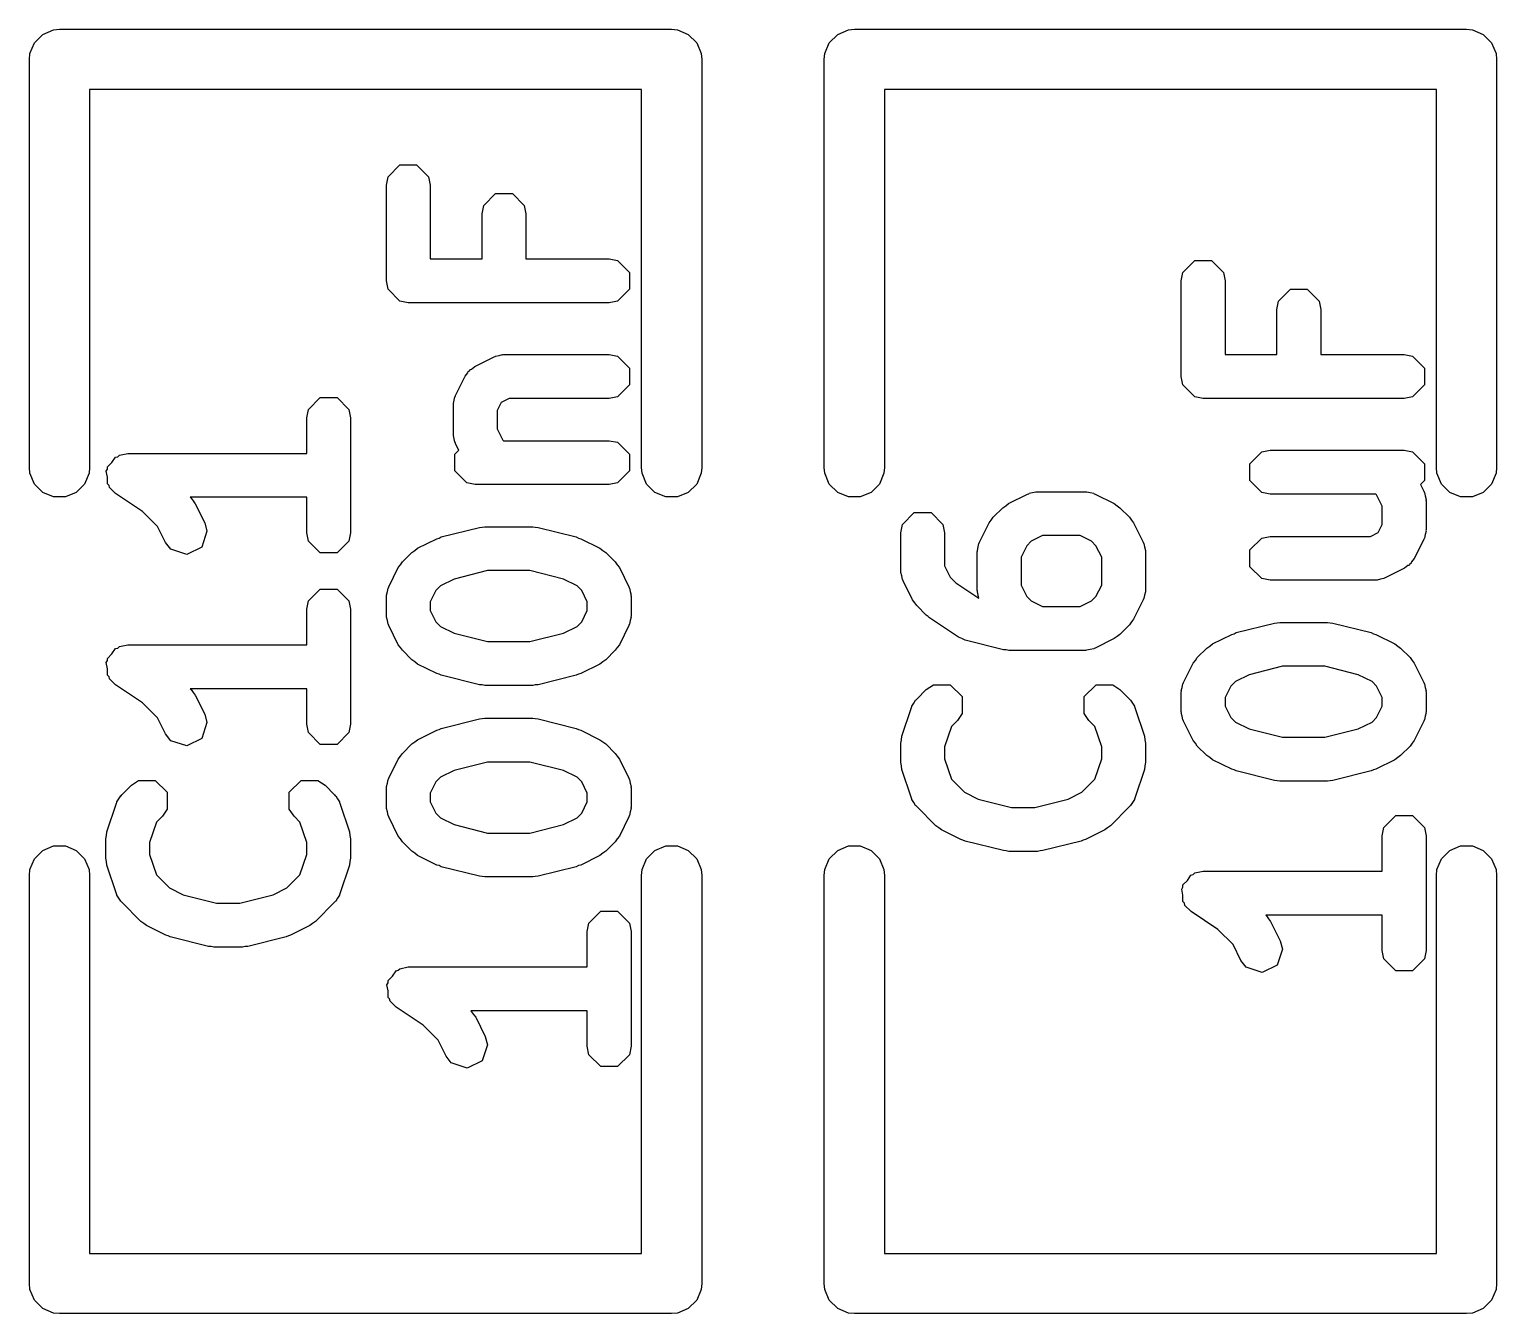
# Model space of a CAD drawing. Extents: x 3.77 to 7.16, y -4.93 to -3.32.
# Drawn here: x 4.492 to 4.6359, y -4.0954 to -3.9695 of the extents above; entities that cross this region are included whole.
import ezdxf

# ---------------------------------------------------------------- set-up
doc = ezdxf.new("R2010")
doc.units = 0
doc.header["$MEASUREMENT"] = 0
doc.layers.add('BLACK', color=7, linetype='CONTINUOUS')

msp = doc.modelspace()

# ---------------------------------------------------------------- linework, layer by layer
at = {"layer": 'BLACK', "linetype": 'CONTINUOUS'}
for p, q in [((4.49441, -3.96955), (4.49498, -3.96949)), ((4.49498, -3.96949), (4.55498, -3.96949)), ((4.55498, -3.96949), (4.55556, -3.96955)), ((4.57232, -3.96955), (4.5729, -3.96949)), ((4.5729, -3.96949), (4.6329, -3.96949)), ((4.6329, -3.96949), (4.63347, -3.96955)), ((4.49209, -3.97187), (4.49253, -3.97081)), ((4.49253, -3.97081), (4.49334, -3.96999)), ((4.49334, -3.96999), (4.49441, -3.96955)), ((4.55556, -3.96955), (4.55662, -3.96999)), ((4.55662, -3.96999), (4.55744, -3.97081)), ((4.55744, -3.97081), (4.55788, -3.97187)), ((4.57, -3.97187), (4.57044, -3.97081)), ((4.57044, -3.97081), (4.57126, -3.96999)), ((4.57126, -3.96999), (4.57232, -3.96955)), ((4.63347, -3.96955), (4.63454, -3.96999)), ((4.63454, -3.96999), (4.63535, -3.97081)), ((4.63535, -3.97081), (4.63579, -3.97187)), ((4.49203, -3.97245), (4.49209, -3.97187)), ((4.55788, -3.97187), (4.55793, -3.97245)), ((4.56995, -3.97245), (4.57, -3.97187)), ((4.63579, -3.97187), (4.63585, -3.97245)), ((4.49203, -4.01245), (4.49203, -3.97245)), ((4.55793, -3.97245), (4.55793, -4.01245)), ((4.56995, -4.01245), (4.56995, -3.97245)), ((4.63585, -3.97245), (4.63585, -4.01245)), ((4.55203, -3.9754), (4.49793, -3.9754)), ((4.49793, -3.9754), (4.49793, -4.01245)), ((4.55203, -4.01245), (4.55203, -3.9754)), ((4.62995, -3.9754), (4.57585, -3.9754)), ((4.57585, -3.9754), (4.57585, -4.01245)), ((4.62995, -4.01245), (4.62995, -3.9754)), ((4.52719, -3.98394), (4.52835, -3.98278)), ((4.52835, -3.98278), (4.52999, -3.98278)), ((4.52999, -3.98278), (4.53116, -3.98394)), ((4.52702, -3.98476), (4.52719, -3.98394)), ((4.52702, -3.99414), (4.52702, -3.98476)), ((4.53116, -3.98394), (4.53132, -3.98476)), ((4.53132, -3.98476), (4.53132, -3.99199)), ((4.5364, -3.98758), (4.53657, -3.98676)), ((4.53657, -3.98676), (4.53773, -3.98559)), ((4.53773, -3.98559), (4.53938, -3.98559)), ((4.53938, -3.98559), (4.54054, -3.98676)), ((4.54054, -3.98676), (4.5407, -3.98758)), ((4.5364, -3.99199), (4.5364, -3.98758)), ((4.5407, -3.98758), (4.5407, -3.99199)), ((4.53132, -3.99199), (4.5364, -3.99199)), ((4.5407, -3.99199), (4.54887, -3.99199)), ((4.54887, -3.99199), (4.54969, -3.99216)), ((4.54969, -3.99216), (4.55086, -3.99332)), ((4.6051, -3.99332), (4.60627, -3.99216)), ((4.60627, -3.99216), (4.60791, -3.99216)), ((4.60791, -3.99216), (4.60907, -3.99332)), ((4.55086, -3.99332), (4.55086, -3.99497)), ((4.60494, -3.99414), (4.6051, -3.99332)), ((4.60907, -3.99332), (4.60924, -3.99414)), ((4.52719, -3.99497), (4.52702, -3.99414)), ((4.52835, -3.99613), (4.52719, -3.99497)), ((4.55086, -3.99497), (4.54969, -3.99613)), ((4.60494, -4.00353), (4.60494, -3.99414)), ((4.60924, -3.99414), (4.60924, -4.00138)), ((4.61448, -3.99614), (4.61565, -3.99497)), ((4.61565, -3.99497), (4.61729, -3.99497)), ((4.61729, -3.99497), (4.61846, -3.99614)), ((4.52917, -3.99629), (4.52835, -3.99613)), ((4.54887, -3.99629), (4.52917, -3.99629)), ((4.54969, -3.99613), (4.54887, -3.99629)), ((4.61432, -3.99696), (4.61448, -3.99614)), ((4.61846, -3.99614), (4.61862, -3.99696)), ((4.61432, -4.00138), (4.61432, -3.99696)), ((4.61862, -3.99696), (4.61862, -4.00138)), ((4.53538, -4.0028), (4.53571, -4.00254)), ((4.53571, -4.00254), (4.53759, -4.0016)), ((4.53759, -4.0016), (4.53769, -4.00157)), ((4.53769, -4.00157), (4.53773, -4.00154)), ((4.53773, -4.00154), (4.53807, -4.00147)), ((4.53807, -4.00147), (4.5384, -4.00138)), ((4.5384, -4.00138), (4.53845, -4.0014)), ((4.53845, -4.0014), (4.53855, -4.00138)), ((4.53855, -4.00138), (4.54887, -4.00138)), ((4.54887, -4.00138), (4.54969, -4.00154)), ((4.54969, -4.00154), (4.55086, -4.0027)), ((4.60924, -4.00138), (4.61432, -4.00138)), ((4.61862, -4.00138), (4.62679, -4.00138)), ((4.62679, -4.00138), (4.62761, -4.00154)), ((4.62761, -4.00154), (4.62878, -4.0027)), ((4.53381, -4.00538), (4.53475, -4.0035)), ((4.53475, -4.0035), (4.53502, -4.00316)), ((4.53502, -4.00316), (4.53505, -4.00305)), ((4.53505, -4.00305), (4.53517, -4.00296)), ((4.53517, -4.00296), (4.53527, -4.00284)), ((4.53527, -4.00284), (4.53538, -4.0028)), ((4.55086, -4.0027), (4.55086, -4.00435)), ((4.6051, -4.00435), (4.60494, -4.00353)), ((4.62878, -4.0027), (4.62878, -4.00435)), ((4.53379, -4.00548), (4.53381, -4.00538)), ((4.55086, -4.00435), (4.54969, -4.00551)), ((4.60627, -4.00551), (4.6051, -4.00435)), ((4.62878, -4.00435), (4.62761, -4.00551)), ((4.51922, -4.00759), (4.51938, -4.00676)), ((4.51938, -4.00676), (4.52055, -4.0056)), ((4.52055, -4.0056), (4.52219, -4.0056)), ((4.52219, -4.0056), (4.52336, -4.00676)), ((4.52336, -4.00676), (4.52352, -4.00759)), ((4.53359, -4.00619), (4.53368, -4.00586)), ((4.53361, -4.00623), (4.53359, -4.00619)), ((4.53359, -4.00634), (4.53361, -4.00623)), ((4.53359, -4.00915), (4.53359, -4.00634)), ((4.53368, -4.00586), (4.53375, -4.00552)), ((4.53375, -4.00552), (4.53379, -4.00548)), ((4.53828, -4.00607), (4.53789, -4.00685)), ((4.53789, -4.00685), (4.53789, -4.00865)), ((4.53906, -4.00568), (4.53828, -4.00607)), ((4.54887, -4.00568), (4.53906, -4.00568)), ((4.54969, -4.00551), (4.54887, -4.00568)), ((4.60709, -4.00568), (4.60627, -4.00551)), ((4.62679, -4.00568), (4.60709, -4.00568)), ((4.62761, -4.00551), (4.62679, -4.00568)), ((4.51922, -4.01107), (4.51922, -4.00759)), ((4.52352, -4.00759), (4.52352, -4.01884)), ((4.53361, -4.00926), (4.53359, -4.00915)), ((4.53359, -4.00931), (4.53361, -4.00926)), ((4.53368, -4.00964), (4.53359, -4.00931)), ((4.53375, -4.00998), (4.53368, -4.00964)), ((4.53789, -4.00865), (4.53844, -4.00976)), ((4.53844, -4.00976), (4.5385, -4.00982)), ((4.50085, -4.01123), (4.50167, -4.01107)), ((4.50167, -4.01107), (4.51922, -4.01107)), ((4.53379, -4.01001), (4.53375, -4.00998)), ((4.53375, -4.01115), (4.53414, -4.01076)), ((4.53375, -4.01279), (4.53375, -4.01115)), ((4.53381, -4.01012), (4.53379, -4.01001)), ((4.53414, -4.01076), (4.53381, -4.01012)), ((4.5385, -4.00982), (4.54887, -4.00982)), ((4.54887, -4.00982), (4.54969, -4.00998)), ((4.54969, -4.00998), (4.55086, -4.01115)), ((4.55086, -4.01115), (4.55086, -4.01279)), ((4.61167, -4.01208), (4.61283, -4.01092)), ((4.61283, -4.01092), (4.61366, -4.01076)), ((4.61366, -4.01076), (4.62679, -4.01076)), ((4.62679, -4.01076), (4.62761, -4.01092)), ((4.62761, -4.01092), (4.62878, -4.01208)), ((4.49209, -4.01302), (4.49203, -4.01245)), ((4.49793, -4.01245), (4.49788, -4.01302)), ((4.49956, -4.0128), (4.49968, -4.01261)), ((4.49968, -4.01239), (4.50013, -4.01195)), ((4.49968, -4.01261), (4.49968, -4.01239)), ((4.50013, -4.01195), (4.50047, -4.01143)), ((4.50047, -4.01143), (4.50069, -4.01139)), ((4.50069, -4.01139), (4.50085, -4.01123)), ((4.55209, -4.01302), (4.55203, -4.01245)), ((4.55793, -4.01245), (4.55788, -4.01302)), ((4.57, -4.01302), (4.56995, -4.01245)), ((4.57585, -4.01245), (4.57579, -4.01302)), ((4.61167, -4.01373), (4.61167, -4.01208)), ((4.62878, -4.01208), (4.62878, -4.01373)), ((4.63, -4.01302), (4.62995, -4.01245)), ((4.63585, -4.01245), (4.63579, -4.01302)), ((4.49253, -4.01409), (4.49209, -4.01302)), ((4.49334, -4.0149), (4.49253, -4.01409)), ((4.49744, -4.01409), (4.49662, -4.0149)), ((4.49788, -4.01302), (4.49744, -4.01409)), ((4.49968, -4.01341), (4.49956, -4.0128)), ((4.49968, -4.01404), (4.49968, -4.01341)), ((4.49984, -4.0142), (4.49968, -4.01404)), ((4.53492, -4.01395), (4.53375, -4.01279)), ((4.53574, -4.01412), (4.53492, -4.01395)), ((4.54969, -4.01395), (4.54887, -4.01412)), ((4.55086, -4.01279), (4.54969, -4.01395)), ((4.55253, -4.01409), (4.55209, -4.01302)), ((4.55334, -4.0149), (4.55253, -4.01409)), ((4.55744, -4.01409), (4.55662, -4.0149)), ((4.55788, -4.01302), (4.55744, -4.01409)), ((4.57044, -4.01409), (4.57, -4.01302)), ((4.57126, -4.0149), (4.57044, -4.01409)), ((4.57535, -4.01409), (4.57454, -4.0149)), ((4.57579, -4.01302), (4.57535, -4.01409)), ((4.61283, -4.01489), (4.61167, -4.01373)), ((4.62878, -4.01373), (4.62839, -4.01411)), ((4.63044, -4.01409), (4.63, -4.01302)), ((4.63126, -4.0149), (4.63044, -4.01409)), ((4.63535, -4.01409), (4.63454, -4.0149)), ((4.63579, -4.01302), (4.63535, -4.01409)), ((4.49441, -4.01534), (4.49334, -4.0149)), ((4.49556, -4.01534), (4.49441, -4.01534)), ((4.49662, -4.0149), (4.49556, -4.01534)), ((4.49988, -4.01441), (4.49984, -4.0142)), ((4.50048, -4.015), (4.49988, -4.01441)), ((4.50312, -4.01676), (4.50048, -4.015)), ((4.51922, -4.01537), (4.5078, -4.01537)), ((4.5078, -4.01537), (4.50788, -4.01545)), ((4.50788, -4.01545), (4.50807, -4.01573)), ((4.51922, -4.01884), (4.51922, -4.01537)), ((4.54887, -4.01412), (4.53574, -4.01412)), ((4.55441, -4.01534), (4.55334, -4.0149)), ((4.55556, -4.01534), (4.55441, -4.01534)), ((4.55662, -4.0149), (4.55556, -4.01534)), ((4.57232, -4.01534), (4.57126, -4.0149)), ((4.57347, -4.01534), (4.57232, -4.01534)), ((4.57454, -4.0149), (4.57347, -4.01534)), ((4.58801, -4.01598), (4.58988, -4.01505)), ((4.58988, -4.01505), (4.58999, -4.01502)), ((4.58999, -4.01502), (4.59002, -4.01498)), ((4.59002, -4.01498), (4.59036, -4.01491)), ((4.59036, -4.01491), (4.59069, -4.01482)), ((4.59069, -4.01482), (4.59074, -4.01484)), ((4.59074, -4.01484), (4.59085, -4.01482)), ((4.59085, -4.01482), (4.59554, -4.01482)), ((4.59554, -4.01482), (4.59564, -4.01484)), ((4.59564, -4.01484), (4.59569, -4.01482)), ((4.59569, -4.01482), (4.59602, -4.01491)), ((4.59602, -4.01491), (4.59636, -4.01498)), ((4.59636, -4.01498), (4.59639, -4.01502)), ((4.59639, -4.01502), (4.5965, -4.01505)), ((4.5965, -4.01505), (4.59837, -4.01598)), ((4.61366, -4.01506), (4.61283, -4.01489)), ((4.62402, -4.01506), (4.61366, -4.01506)), ((4.62408, -4.01512), (4.62402, -4.01506)), ((4.62464, -4.01623), (4.62408, -4.01512)), ((4.62839, -4.01411), (4.62871, -4.01476)), ((4.62871, -4.01476), (4.62874, -4.01486)), ((4.62874, -4.01486), (4.62878, -4.0149)), ((4.62878, -4.0149), (4.62884, -4.01524)), ((4.62884, -4.01524), (4.62893, -4.01557)), ((4.63232, -4.01534), (4.63126, -4.0149)), ((4.63347, -4.01534), (4.63232, -4.01534)), ((4.63454, -4.0149), (4.63347, -4.01534)), ((4.50459, -4.01824), (4.50312, -4.01676)), ((4.50807, -4.01573), (4.50828, -4.01601)), ((4.50828, -4.01601), (4.50922, -4.01788)), ((4.5776, -4.01802), (4.57877, -4.01686)), ((4.57877, -4.01686), (4.58041, -4.01686)), ((4.58041, -4.01686), (4.58157, -4.01802)), ((4.58651, -4.01732), (4.58745, -4.01639)), ((4.58745, -4.01639), (4.58774, -4.01619)), ((4.58774, -4.01619), (4.58801, -4.01598)), ((4.59837, -4.01598), (4.59865, -4.01619)), ((4.59865, -4.01619), (4.59893, -4.01639)), ((4.59893, -4.01639), (4.59987, -4.01732)), ((4.62464, -4.01803), (4.62464, -4.01623)), ((4.62893, -4.01557), (4.62892, -4.01562)), ((4.62892, -4.01562), (4.62894, -4.01572)), ((4.62894, -4.01572), (4.62894, -4.01854)), ((4.50538, -4.01981), (4.50459, -4.01824)), ((4.50922, -4.01788), (4.50944, -4.01869)), ((4.5324, -4.01926), (4.53615, -4.01833)), ((4.53615, -4.01833), (4.53642, -4.01831)), ((4.53642, -4.01831), (4.53668, -4.01826)), ((4.53668, -4.01826), (4.54137, -4.01826)), ((4.54137, -4.01826), (4.54162, -4.01831)), ((4.54162, -4.01831), (4.54189, -4.01833)), ((4.54189, -4.01833), (4.54564, -4.01926)), ((4.57744, -4.01884), (4.5776, -4.01802)), ((4.58157, -4.01802), (4.58174, -4.01884)), ((4.58517, -4.01976), (4.58611, -4.01788)), ((4.58611, -4.01788), (4.58632, -4.01761)), ((4.58632, -4.01761), (4.58651, -4.01732)), ((4.59987, -4.01732), (4.60006, -4.01761)), ((4.60006, -4.01761), (4.60027, -4.01788)), ((4.60027, -4.01788), (4.60121, -4.01976)), ((4.62425, -4.01881), (4.62464, -4.01803)), ((4.50589, -4.02047), (4.50538, -4.01981)), ((4.50944, -4.01869), (4.50892, -4.02025)), ((4.51938, -4.01967), (4.51922, -4.01884)), ((4.52055, -4.02083), (4.51938, -4.01967)), ((4.52336, -4.01967), (4.52219, -4.02083)), ((4.52352, -4.01884), (4.52336, -4.01967)), ((4.53009, -4.02036), (4.53196, -4.01943)), ((4.53196, -4.01943), (4.53219, -4.01936)), ((4.53219, -4.01936), (4.5324, -4.01926)), ((4.54564, -4.01926), (4.54585, -4.01936)), ((4.54585, -4.01936), (4.54608, -4.01943)), ((4.54608, -4.01943), (4.54796, -4.02036)), ((4.57744, -4.0226), (4.57744, -4.01884)), ((4.58174, -4.01884), (4.58174, -4.02209)), ((4.58514, -4.01986), (4.58517, -4.01976)), ((4.59024, -4.01967), (4.5898, -4.02012)), ((4.59135, -4.01912), (4.59024, -4.01967)), ((4.59503, -4.01912), (4.59135, -4.01912)), ((4.59614, -4.01967), (4.59503, -4.01912)), ((4.59658, -4.02012), (4.59614, -4.01967)), ((4.60121, -4.01976), (4.60124, -4.01986)), ((4.61167, -4.02053), (4.61283, -4.01936)), ((4.61283, -4.01936), (4.61366, -4.0192)), ((4.61366, -4.0192), (4.62347, -4.0192)), ((4.62347, -4.0192), (4.62425, -4.01881)), ((4.62871, -4.0195), (4.62777, -4.02137)), ((4.62874, -4.01939), (4.62871, -4.0195)), ((4.62878, -4.01936), (4.62874, -4.01939)), ((4.62884, -4.01902), (4.62878, -4.01936)), ((4.62893, -4.01869), (4.62884, -4.01902)), ((4.62894, -4.01854), (4.62892, -4.01864)), ((4.62892, -4.01864), (4.62893, -4.01869)), ((4.50745, -4.02099), (4.50589, -4.02047)), ((4.50892, -4.02025), (4.50745, -4.02099)), ((4.52219, -4.02083), (4.52055, -4.02083)), ((4.52859, -4.02171), (4.52953, -4.02077)), ((4.52953, -4.02077), (4.52981, -4.02058)), ((4.52981, -4.02058), (4.53009, -4.02036)), ((4.54796, -4.02036), (4.54823, -4.02058)), ((4.54823, -4.02058), (4.54852, -4.02077)), ((4.54852, -4.02077), (4.54945, -4.02171)), ((4.58494, -4.02072), (4.58496, -4.02062)), ((4.58494, -4.02447), (4.58494, -4.02072)), ((4.58495, -4.02057), (4.58504, -4.02024)), ((4.58496, -4.02062), (4.58495, -4.02057)), ((4.58504, -4.02024), (4.58511, -4.0199)), ((4.58511, -4.0199), (4.58514, -4.01986)), ((4.5898, -4.02012), (4.58924, -4.02123)), ((4.58924, -4.02123), (4.58924, -4.02397)), ((4.59714, -4.02123), (4.59658, -4.02012)), ((4.59714, -4.02397), (4.59714, -4.02123)), ((4.60124, -4.01986), (4.60128, -4.0199)), ((4.60128, -4.0199), (4.60134, -4.02024)), ((4.60134, -4.02024), (4.60143, -4.02057)), ((4.60143, -4.02057), (4.60142, -4.02062)), ((4.60142, -4.02062), (4.60144, -4.02072)), ((4.60144, -4.02072), (4.60144, -4.02447)), ((4.61167, -4.02217), (4.61167, -4.02053)), ((4.52725, -4.02414), (4.52819, -4.02226)), ((4.52819, -4.02226), (4.5284, -4.02199)), ((4.5284, -4.02199), (4.52859, -4.02171)), ((4.53694, -4.02256), (4.53367, -4.02338)), ((4.5411, -4.02256), (4.53694, -4.02256)), ((4.54437, -4.02338), (4.5411, -4.02256)), ((4.54945, -4.02171), (4.54964, -4.02199)), ((4.54964, -4.02199), (4.54986, -4.02226)), ((4.54986, -4.02226), (4.55079, -4.02414)), ((4.57746, -4.0227), (4.57744, -4.0226)), ((4.57744, -4.02275), (4.57746, -4.0227)), ((4.58174, -4.02209), (4.58229, -4.0232)), ((4.61283, -4.02334), (4.61167, -4.02217)), ((4.62681, -4.02233), (4.62494, -4.02327)), ((4.62715, -4.02207), (4.62681, -4.02233)), ((4.62726, -4.02204), (4.62715, -4.02207)), ((4.62735, -4.02191), (4.62726, -4.02204)), ((4.62747, -4.02182), (4.62735, -4.02191)), ((4.62751, -4.02171), (4.62747, -4.02182)), ((4.62777, -4.02137), (4.62751, -4.02171)), ((4.52722, -4.02424), (4.52725, -4.02414)), ((4.53232, -4.02405), (4.53188, -4.0245)), ((4.53367, -4.02338), (4.53232, -4.02405)), ((4.54572, -4.02405), (4.54437, -4.02338)), ((4.54617, -4.0245), (4.54572, -4.02405)), ((4.55079, -4.02414), (4.55082, -4.02424)), ((4.57754, -4.02308), (4.57744, -4.02275)), ((4.5776, -4.02342), (4.57754, -4.02308)), ((4.57764, -4.02345), (4.5776, -4.02342)), ((4.57767, -4.02356), (4.57764, -4.02345)), ((4.5786, -4.02543), (4.57767, -4.02356)), ((4.58229, -4.0232), (4.58283, -4.02374)), ((4.58283, -4.02374), (4.5851, -4.02525)), ((4.58924, -4.02397), (4.5898, -4.02508)), ((4.59658, -4.02508), (4.59714, -4.02397)), ((4.61366, -4.0235), (4.61283, -4.02334)), ((4.62397, -4.0235), (4.61366, -4.0235)), ((4.62408, -4.02348), (4.62397, -4.0235)), ((4.62413, -4.02349), (4.62408, -4.02348)), ((4.62446, -4.0234), (4.62413, -4.02349)), ((4.6248, -4.02334), (4.62446, -4.0234)), ((4.62483, -4.0233), (4.6248, -4.02334)), ((4.62494, -4.02327), (4.62483, -4.0233)), ((4.51922, -4.02635), (4.51938, -4.02553)), ((4.51938, -4.02553), (4.52055, -4.02436)), ((4.52055, -4.02436), (4.52219, -4.02436)), ((4.52219, -4.02436), (4.52336, -4.02553)), ((4.52336, -4.02553), (4.52352, -4.02635)), ((4.52702, -4.0251), (4.52704, -4.025)), ((4.52702, -4.02698), (4.52702, -4.0251)), ((4.52703, -4.02495), (4.52712, -4.02462)), ((4.52704, -4.025), (4.52703, -4.02495)), ((4.52712, -4.02462), (4.52719, -4.02428)), ((4.52719, -4.02428), (4.52722, -4.02424)), ((4.53188, -4.0245), (4.53132, -4.02561)), ((4.54672, -4.02561), (4.54617, -4.0245)), ((4.55082, -4.02424), (4.55086, -4.02428)), ((4.55086, -4.02428), (4.55092, -4.02462)), ((4.55092, -4.02462), (4.55102, -4.02495)), ((4.55102, -4.02495), (4.551, -4.025)), ((4.551, -4.025), (4.55102, -4.0251)), ((4.55102, -4.0251), (4.55102, -4.02698)), ((4.57882, -4.02571), (4.5786, -4.02543)), ((4.58496, -4.02458), (4.58494, -4.02447)), ((4.58495, -4.02463), (4.58496, -4.02458)), ((4.58504, -4.02496), (4.58495, -4.02463)), ((4.5851, -4.02525), (4.58504, -4.02496)), ((4.5898, -4.02508), (4.59024, -4.02552)), ((4.59024, -4.02552), (4.59135, -4.02608)), ((4.59503, -4.02608), (4.59614, -4.02552)), ((4.59614, -4.02552), (4.59658, -4.02508)), ((4.60121, -4.02543), (4.60027, -4.02731)), ((4.60124, -4.02533), (4.60121, -4.02543)), ((4.60128, -4.0253), (4.60124, -4.02533)), ((4.60134, -4.02496), (4.60128, -4.0253)), ((4.60143, -4.02463), (4.60134, -4.02496)), ((4.60144, -4.02447), (4.60142, -4.02458)), ((4.60142, -4.02458), (4.60143, -4.02463)), ((4.51922, -4.02983), (4.51922, -4.02635)), ((4.52352, -4.02635), (4.52352, -4.03761)), ((4.52704, -4.02708), (4.52702, -4.02698)), ((4.53132, -4.02561), (4.53132, -4.02647)), ((4.53132, -4.02647), (4.53188, -4.02758)), ((4.54617, -4.02758), (4.54672, -4.02647)), ((4.54672, -4.02647), (4.54672, -4.02561)), ((4.55102, -4.02698), (4.551, -4.02708)), ((4.57901, -4.02599), (4.57882, -4.02571)), ((4.57994, -4.02693), (4.57901, -4.02599)), ((4.58012, -4.02705), (4.57994, -4.02693)), ((4.59135, -4.02608), (4.59503, -4.02608)), ((4.52703, -4.02713), (4.52704, -4.02708)), ((4.52712, -4.02746), (4.52703, -4.02713)), ((4.52719, -4.0278), (4.52712, -4.02746)), ((4.52722, -4.02784), (4.52719, -4.0278)), ((4.52725, -4.02794), (4.52722, -4.02784)), ((4.52819, -4.02982), (4.52725, -4.02794)), ((4.53188, -4.02758), (4.53232, -4.02803)), ((4.53232, -4.02803), (4.53367, -4.0287)), ((4.54437, -4.0287), (4.54572, -4.02803)), ((4.54572, -4.02803), (4.54617, -4.02758)), ((4.55079, -4.02794), (4.54986, -4.02982)), ((4.55082, -4.02784), (4.55079, -4.02794)), ((4.55086, -4.0278), (4.55082, -4.02784)), ((4.55092, -4.02746), (4.55086, -4.0278)), ((4.55102, -4.02713), (4.55092, -4.02746)), ((4.551, -4.02708), (4.55102, -4.02713)), ((4.58027, -4.0272), (4.58012, -4.02705)), ((4.58309, -4.02908), (4.58027, -4.0272)), ((4.59987, -4.02787), (4.59893, -4.02881)), ((4.60006, -4.02758), (4.59987, -4.02787)), ((4.60027, -4.02731), (4.60006, -4.02758)), ((4.61032, -4.02864), (4.61407, -4.02771)), ((4.61407, -4.02771), (4.61434, -4.02769)), ((4.61434, -4.02769), (4.61459, -4.02764)), ((4.61459, -4.02764), (4.61928, -4.02764)), ((4.61928, -4.02764), (4.61954, -4.02769)), ((4.61954, -4.02769), (4.61981, -4.02771)), ((4.61981, -4.02771), (4.62356, -4.02864)), ((4.50085, -4.02999), (4.50167, -4.02983)), ((4.50167, -4.02983), (4.51922, -4.02983)), ((4.5284, -4.03009), (4.52819, -4.02982)), ((4.53367, -4.0287), (4.53694, -4.02952)), ((4.53694, -4.02952), (4.5411, -4.02952)), ((4.5411, -4.02952), (4.54437, -4.0287)), ((4.54986, -4.02982), (4.54964, -4.03009)), ((4.58343, -4.02922), (4.58309, -4.02908)), ((4.58376, -4.02937), (4.58343, -4.02922)), ((4.58751, -4.03031), (4.58376, -4.02937)), ((4.59837, -4.02921), (4.5965, -4.03015)), ((4.59865, -4.029), (4.59837, -4.02921)), ((4.59893, -4.02881), (4.59865, -4.029)), ((4.60773, -4.02996), (4.608, -4.02975)), ((4.608, -4.02975), (4.60988, -4.02881)), ((4.60988, -4.02881), (4.61011, -4.02875)), ((4.61011, -4.02875), (4.61032, -4.02864)), ((4.62356, -4.02864), (4.62377, -4.02875)), ((4.62377, -4.02875), (4.624, -4.02881)), ((4.624, -4.02881), (4.62587, -4.02975)), ((4.62587, -4.02975), (4.62615, -4.02996)), ((4.49968, -4.03116), (4.50013, -4.03071)), ((4.49968, -4.03138), (4.49968, -4.03116)), ((4.50013, -4.03071), (4.50047, -4.03019)), ((4.50047, -4.03019), (4.50069, -4.03015)), ((4.50069, -4.03015), (4.50085, -4.02999)), ((4.52859, -4.03037), (4.5284, -4.03009)), ((4.52953, -4.03131), (4.52859, -4.03037)), ((4.52981, -4.0315), (4.52953, -4.03131)), ((4.54852, -4.03131), (4.54823, -4.0315)), ((4.54945, -4.03037), (4.54852, -4.03131)), ((4.54964, -4.03009), (4.54945, -4.03037)), ((4.58777, -4.03032), (4.58751, -4.03031)), ((4.58803, -4.03038), (4.58777, -4.03032)), ((4.59554, -4.03038), (4.58803, -4.03038)), ((4.59564, -4.03035), (4.59554, -4.03038)), ((4.59569, -4.03037), (4.59564, -4.03035)), ((4.59602, -4.03028), (4.59569, -4.03037)), ((4.59636, -4.03021), (4.59602, -4.03028)), ((4.59639, -4.03018), (4.59636, -4.03021)), ((4.5965, -4.03015), (4.59639, -4.03018)), ((4.60632, -4.03137), (4.60651, -4.03109)), ((4.60651, -4.03109), (4.60744, -4.03015)), ((4.60744, -4.03015), (4.60773, -4.02996)), ((4.62615, -4.02996), (4.62643, -4.03015)), ((4.62643, -4.03015), (4.62737, -4.03109)), ((4.62737, -4.03109), (4.62756, -4.03137)), ((4.49956, -4.03156), (4.49968, -4.03138)), ((4.49968, -4.03217), (4.49956, -4.03156)), ((4.49968, -4.0328), (4.49968, -4.03217)), ((4.53009, -4.03172), (4.52981, -4.0315)), ((4.53196, -4.03265), (4.53009, -4.03172)), ((4.53219, -4.03272), (4.53196, -4.03265)), ((4.5324, -4.03282), (4.53219, -4.03272)), ((4.54585, -4.03272), (4.54564, -4.03282)), ((4.54608, -4.03265), (4.54585, -4.03272)), ((4.54796, -4.03172), (4.54608, -4.03265)), ((4.54823, -4.0315), (4.54796, -4.03172)), ((4.60517, -4.03352), (4.6061, -4.03164)), ((4.6061, -4.03164), (4.60632, -4.03137)), ((4.61159, -4.03276), (4.61024, -4.03344)), ((4.61486, -4.03194), (4.61159, -4.03276)), ((4.61902, -4.03194), (4.61486, -4.03194)), ((4.62229, -4.03276), (4.61902, -4.03194)), ((4.62364, -4.03344), (4.62229, -4.03276)), ((4.62756, -4.03137), (4.62777, -4.03164)), ((4.62777, -4.03164), (4.62871, -4.03352)), ((4.49984, -4.03296), (4.49968, -4.0328)), ((4.49988, -4.03317), (4.49984, -4.03296)), ((4.50048, -4.03377), (4.49988, -4.03317)), ((4.50312, -4.03552), (4.50048, -4.03377)), ((4.51922, -4.03413), (4.5078, -4.03413)), ((4.5078, -4.03413), (4.50788, -4.03421)), ((4.50788, -4.03421), (4.50807, -4.0345)), ((4.51922, -4.03761), (4.51922, -4.03413)), ((4.53615, -4.03375), (4.5324, -4.03282)), ((4.53642, -4.03377), (4.53615, -4.03375)), ((4.53668, -4.03382), (4.53642, -4.03377)), ((4.54137, -4.03382), (4.53668, -4.03382)), ((4.54162, -4.03377), (4.54137, -4.03382)), ((4.54189, -4.03375), (4.54162, -4.03377)), ((4.54564, -4.03282), (4.54189, -4.03375)), ((4.57901, -4.03515), (4.57994, -4.03421)), ((4.57994, -4.03421), (4.58064, -4.03374)), ((4.58064, -4.03374), (4.58229, -4.03374)), ((4.58229, -4.03374), (4.58345, -4.03491)), ((4.59543, -4.03491), (4.59659, -4.03374)), ((4.59659, -4.03374), (4.59824, -4.03374)), ((4.59824, -4.03374), (4.59893, -4.03421)), ((4.59893, -4.03421), (4.59987, -4.03515)), ((4.60494, -4.03433), (4.60504, -4.034)), ((4.60504, -4.034), (4.6051, -4.03366)), ((4.6051, -4.03366), (4.60514, -4.03363)), ((4.60514, -4.03363), (4.60517, -4.03352)), ((4.60979, -4.03388), (4.60924, -4.03499)), ((4.61024, -4.03344), (4.60979, -4.03388)), ((4.62408, -4.03388), (4.62364, -4.03344)), ((4.62464, -4.03499), (4.62408, -4.03388)), ((4.62871, -4.03352), (4.62874, -4.03363)), ((4.62874, -4.03363), (4.62878, -4.03366)), ((4.62878, -4.03366), (4.62884, -4.034)), ((4.62884, -4.034), (4.62893, -4.03433)), ((4.50459, -4.037), (4.50312, -4.03552)), ((4.50807, -4.0345), (4.50828, -4.03477)), ((4.50828, -4.03477), (4.50922, -4.03664)), ((4.57854, -4.03585), (4.57873, -4.03556)), ((4.57873, -4.03556), (4.5789, -4.03526)), ((4.5789, -4.03526), (4.57895, -4.03524)), ((4.57895, -4.03524), (4.57901, -4.03515)), ((4.58345, -4.03491), (4.58345, -4.03655)), ((4.59543, -4.03655), (4.59543, -4.03491)), ((4.59987, -4.03515), (4.59993, -4.03524)), ((4.59993, -4.03524), (4.59997, -4.03526)), ((4.59997, -4.03526), (4.60015, -4.03556)), ((4.60015, -4.03556), (4.60034, -4.03585)), ((4.60496, -4.03438), (4.60494, -4.03433)), ((4.60494, -4.03448), (4.60496, -4.03438)), ((4.60494, -4.03636), (4.60494, -4.03448)), ((4.60924, -4.03499), (4.60924, -4.03585)), ((4.62464, -4.03585), (4.62464, -4.03499)), ((4.62893, -4.03433), (4.62892, -4.03438)), ((4.62892, -4.03438), (4.62894, -4.03448)), ((4.62894, -4.03448), (4.62894, -4.03636)), ((4.50538, -4.03857), (4.50459, -4.037)), ((4.50922, -4.03664), (4.50944, -4.03745)), ((4.5324, -4.03803), (4.53615, -4.03709)), ((4.53615, -4.03709), (4.53642, -4.03707)), ((4.53642, -4.03707), (4.53668, -4.03702)), ((4.53668, -4.03702), (4.54137, -4.03702)), ((4.54137, -4.03702), (4.54162, -4.03707)), ((4.54162, -4.03707), (4.54189, -4.03709)), ((4.54189, -4.03709), (4.54564, -4.03803)), ((4.57755, -4.0388), (4.57849, -4.03599)), ((4.57849, -4.03599), (4.57854, -4.03589)), ((4.57854, -4.03589), (4.57854, -4.03585)), ((4.58345, -4.03655), (4.58299, -4.03725)), ((4.59589, -4.03725), (4.59543, -4.03655)), ((4.60034, -4.03585), (4.60034, -4.03589)), ((4.60034, -4.03589), (4.60039, -4.03599)), ((4.60039, -4.03599), (4.60133, -4.0388)), ((4.60496, -4.03646), (4.60494, -4.03636)), ((4.60494, -4.03651), (4.60496, -4.03646)), ((4.60504, -4.03684), (4.60494, -4.03651)), ((4.6051, -4.03718), (4.60504, -4.03684)), ((4.60924, -4.03585), (4.60979, -4.03696)), ((4.60979, -4.03696), (4.61024, -4.03741)), ((4.62364, -4.03741), (4.62408, -4.03696)), ((4.62408, -4.03696), (4.62464, -4.03585)), ((4.62884, -4.03684), (4.62878, -4.03718)), ((4.62893, -4.03651), (4.62884, -4.03684)), ((4.62894, -4.03636), (4.62892, -4.03646)), ((4.62892, -4.03646), (4.62893, -4.03651)), ((4.50944, -4.03745), (4.50892, -4.03902)), ((4.51938, -4.03843), (4.51922, -4.03761)), ((4.52055, -4.03959), (4.51938, -4.03843)), ((4.52336, -4.03843), (4.52219, -4.03959)), ((4.52352, -4.03761), (4.52336, -4.03843)), ((4.53009, -4.03913), (4.53196, -4.03819)), ((4.53196, -4.03819), (4.53219, -4.03813)), ((4.53219, -4.03813), (4.5324, -4.03803)), ((4.54564, -4.03803), (4.54585, -4.03813)), ((4.54585, -4.03813), (4.54608, -4.03819)), ((4.54608, -4.03819), (4.54796, -4.03913)), ((4.58241, -4.03783), (4.58174, -4.03983)), ((4.58299, -4.03725), (4.58241, -4.03783)), ((4.59647, -4.03783), (4.59589, -4.03725)), ((4.59714, -4.03983), (4.59647, -4.03783)), ((4.60514, -4.03722), (4.6051, -4.03718)), ((4.60517, -4.03732), (4.60514, -4.03722)), ((4.6061, -4.0392), (4.60517, -4.03732)), ((4.61024, -4.03741), (4.61159, -4.03808)), ((4.61159, -4.03808), (4.61486, -4.0389)), ((4.61902, -4.0389), (4.62229, -4.03808)), ((4.62229, -4.03808), (4.62364, -4.03741)), ((4.62871, -4.03732), (4.62777, -4.0392)), ((4.62874, -4.03722), (4.62871, -4.03732)), ((4.62878, -4.03718), (4.62874, -4.03722)), ((4.50589, -4.03923), (4.50538, -4.03857)), ((4.50745, -4.03975), (4.50589, -4.03923)), ((4.50892, -4.03902), (4.50745, -4.03975)), ((4.52219, -4.03959), (4.52055, -4.03959)), ((4.52859, -4.04047), (4.52953, -4.03953)), ((4.52953, -4.03953), (4.52981, -4.03934)), ((4.52981, -4.03934), (4.53009, -4.03913)), ((4.54796, -4.03913), (4.54823, -4.03934)), ((4.54823, -4.03934), (4.54852, -4.03953)), ((4.54852, -4.03953), (4.54945, -4.04047)), ((4.57744, -4.03948), (4.57751, -4.03914)), ((4.57744, -4.04136), (4.57744, -4.03948)), ((4.57751, -4.03914), (4.57755, -4.0388)), ((4.58174, -4.03983), (4.58174, -4.04101)), ((4.59714, -4.04101), (4.59714, -4.03983)), ((4.60133, -4.0388), (4.60137, -4.03914)), ((4.60137, -4.03914), (4.60144, -4.03948)), ((4.60144, -4.03948), (4.60144, -4.04136)), ((4.60632, -4.03947), (4.6061, -4.0392)), ((4.60651, -4.03976), (4.60632, -4.03947)), ((4.60744, -4.04069), (4.60651, -4.03976)), ((4.61486, -4.0389), (4.61902, -4.0389)), ((4.62737, -4.03976), (4.62643, -4.04069)), ((4.62756, -4.03947), (4.62737, -4.03976)), ((4.62777, -4.0392), (4.62756, -4.03947)), ((4.52725, -4.0429), (4.52819, -4.04103)), ((4.52819, -4.04103), (4.5284, -4.04075)), ((4.5284, -4.04075), (4.52859, -4.04047)), ((4.53694, -4.04132), (4.53367, -4.04214)), ((4.5411, -4.04132), (4.53694, -4.04132)), ((4.54437, -4.04214), (4.5411, -4.04132)), ((4.54945, -4.04047), (4.54964, -4.04075)), ((4.54964, -4.04075), (4.54986, -4.04103)), ((4.54986, -4.04103), (4.55079, -4.0429)), ((4.57751, -4.0417), (4.57744, -4.04136)), ((4.58174, -4.04101), (4.58241, -4.04301)), ((4.59647, -4.04301), (4.59714, -4.04101)), ((4.60144, -4.04136), (4.60137, -4.0417)), ((4.60773, -4.04088), (4.60744, -4.04069)), ((4.608, -4.0411), (4.60773, -4.04088)), ((4.60988, -4.04203), (4.608, -4.0411)), ((4.62587, -4.0411), (4.624, -4.04203)), ((4.62615, -4.04088), (4.62587, -4.0411)), ((4.62643, -4.04069), (4.62615, -4.04088)), ((4.53232, -4.04282), (4.53188, -4.04326)), ((4.53367, -4.04214), (4.53232, -4.04282)), ((4.54572, -4.04282), (4.54437, -4.04214)), ((4.54617, -4.04326), (4.54572, -4.04282)), ((4.57755, -4.04204), (4.57751, -4.0417)), ((4.57849, -4.04485), (4.57755, -4.04204)), ((4.60133, -4.04204), (4.60039, -4.04485)), ((4.60137, -4.0417), (4.60133, -4.04204)), ((4.61011, -4.0421), (4.60988, -4.04203)), ((4.61032, -4.0422), (4.61011, -4.0421)), ((4.61407, -4.04314), (4.61032, -4.0422)), ((4.62356, -4.0422), (4.61981, -4.04314)), ((4.62377, -4.0421), (4.62356, -4.0422)), ((4.624, -4.04203), (4.62377, -4.0421)), ((4.50109, -4.04453), (4.50203, -4.04359)), ((4.50203, -4.04359), (4.50272, -4.04312)), ((4.50272, -4.04312), (4.50437, -4.04312)), ((4.50437, -4.04312), (4.50553, -4.04429)), ((4.50553, -4.04429), (4.50553, -4.04593)), ((4.51751, -4.04429), (4.51867, -4.04312)), ((4.51751, -4.04593), (4.51751, -4.04429)), ((4.51867, -4.04312), (4.52032, -4.04312)), ((4.52032, -4.04312), (4.52102, -4.04359)), ((4.52102, -4.04359), (4.52195, -4.04453)), ((4.52702, -4.04386), (4.52704, -4.04376)), ((4.52702, -4.04574), (4.52702, -4.04386)), ((4.52703, -4.04371), (4.52712, -4.04338)), ((4.52704, -4.04376), (4.52703, -4.04371)), ((4.52712, -4.04338), (4.52719, -4.04304)), ((4.52719, -4.04304), (4.52722, -4.04301)), ((4.52722, -4.04301), (4.52725, -4.0429)), ((4.53188, -4.04326), (4.53132, -4.04437)), ((4.54672, -4.04437), (4.54617, -4.04326)), ((4.55079, -4.0429), (4.55082, -4.04301)), ((4.55082, -4.04301), (4.55086, -4.04304)), ((4.55086, -4.04304), (4.55092, -4.04338)), ((4.55092, -4.04338), (4.55102, -4.04371)), ((4.55102, -4.04371), (4.551, -4.04376)), ((4.551, -4.04376), (4.55102, -4.04386)), ((4.55102, -4.04386), (4.55102, -4.04574)), ((4.58241, -4.04301), (4.58368, -4.04428)), ((4.58368, -4.04428), (4.58503, -4.04496)), ((4.59385, -4.04496), (4.5952, -4.04428)), ((4.5952, -4.04428), (4.59647, -4.04301)), ((4.61433, -4.04315), (4.61407, -4.04314)), ((4.61459, -4.0432), (4.61433, -4.04315)), ((4.61928, -4.0432), (4.61459, -4.0432)), ((4.61954, -4.04315), (4.61928, -4.0432)), ((4.61981, -4.04314), (4.61954, -4.04315)), ((4.49963, -4.04818), (4.50057, -4.04537)), ((4.50057, -4.04537), (4.50062, -4.04528)), ((4.50062, -4.04523), (4.50081, -4.04494)), ((4.50062, -4.04528), (4.50062, -4.04523)), ((4.50081, -4.04494), (4.50099, -4.04464)), ((4.50099, -4.04464), (4.50103, -4.04462)), ((4.50103, -4.04462), (4.50109, -4.04453)), ((4.52195, -4.04453), (4.52201, -4.04462)), ((4.52201, -4.04462), (4.52206, -4.04464)), ((4.52206, -4.04464), (4.52223, -4.04494)), ((4.52223, -4.04494), (4.52242, -4.04523)), ((4.52242, -4.04523), (4.52242, -4.04528)), ((4.52242, -4.04528), (4.52247, -4.04537)), ((4.52247, -4.04537), (4.52341, -4.04818)), ((4.53132, -4.04437), (4.53132, -4.04523)), ((4.53132, -4.04523), (4.53188, -4.04634)), ((4.54617, -4.04634), (4.54672, -4.04523)), ((4.54672, -4.04523), (4.54672, -4.04437)), ((4.57854, -4.04495), (4.57849, -4.04485)), ((4.57854, -4.045), (4.57854, -4.04495)), ((4.57873, -4.04528), (4.57854, -4.045)), ((4.5789, -4.04558), (4.57873, -4.04528)), ((4.57895, -4.0456), (4.5789, -4.04558)), ((4.57901, -4.04569), (4.57895, -4.0456)), ((4.58088, -4.04757), (4.57901, -4.04569)), ((4.58503, -4.04496), (4.5883, -4.04578)), ((4.59058, -4.04578), (4.59385, -4.04496)), ((4.59987, -4.04569), (4.59799, -4.04757)), ((4.59993, -4.0456), (4.59987, -4.04569)), ((4.59997, -4.04558), (4.59993, -4.0456)), ((4.60015, -4.04528), (4.59997, -4.04558)), ((4.60034, -4.045), (4.60015, -4.04528)), ((4.60039, -4.04485), (4.60034, -4.04495)), ((4.60034, -4.04495), (4.60034, -4.045)), ((4.50507, -4.04663), (4.50449, -4.04721)), ((4.50553, -4.04593), (4.50507, -4.04663)), ((4.51797, -4.04663), (4.51751, -4.04593)), ((4.51855, -4.04721), (4.51797, -4.04663)), ((4.52704, -4.04585), (4.52702, -4.04574)), ((4.52703, -4.04589), (4.52704, -4.04585)), ((4.52712, -4.04622), (4.52703, -4.04589)), ((4.52719, -4.04656), (4.52712, -4.04622)), ((4.52722, -4.0466), (4.52719, -4.04656)), ((4.52725, -4.0467), (4.52722, -4.0466)), ((4.52819, -4.04858), (4.52725, -4.0467)), ((4.53188, -4.04634), (4.53232, -4.04679)), ((4.53232, -4.04679), (4.53367, -4.04746)), ((4.54437, -4.04746), (4.54572, -4.04679)), ((4.54572, -4.04679), (4.54617, -4.04634)), ((4.55079, -4.0467), (4.54986, -4.04858)), ((4.55082, -4.0466), (4.55079, -4.0467)), ((4.55086, -4.04656), (4.55082, -4.0466)), ((4.55092, -4.04622), (4.55086, -4.04656)), ((4.55102, -4.04589), (4.55092, -4.04622)), ((4.55102, -4.04574), (4.551, -4.04585)), ((4.551, -4.04585), (4.55102, -4.04589)), ((4.5883, -4.04578), (4.59058, -4.04578)), ((4.6248, -4.04773), (4.62597, -4.04657)), ((4.62597, -4.04657), (4.62761, -4.04657)), ((4.62761, -4.04657), (4.62878, -4.04773)), ((4.49952, -4.04886), (4.49959, -4.04853)), ((4.49959, -4.04853), (4.49963, -4.04818)), ((4.50449, -4.04721), (4.50382, -4.04921)), ((4.51922, -4.04921), (4.51855, -4.04721)), ((4.52341, -4.04818), (4.52345, -4.04853)), ((4.52345, -4.04853), (4.52352, -4.04886)), ((4.5284, -4.04885), (4.52819, -4.04858)), ((4.53367, -4.04746), (4.53694, -4.04828)), ((4.53694, -4.04828), (4.5411, -4.04828)), ((4.5411, -4.04828), (4.54437, -4.04746)), ((4.54986, -4.04858), (4.54964, -4.04885)), ((4.58117, -4.04776), (4.58088, -4.04757)), ((4.58144, -4.04797), (4.58117, -4.04776)), ((4.58332, -4.04891), (4.58144, -4.04797)), ((4.59744, -4.04797), (4.59556, -4.04891)), ((4.59771, -4.04776), (4.59744, -4.04797)), ((4.59799, -4.04757), (4.59771, -4.04776)), ((4.62464, -4.04855), (4.6248, -4.04773)), ((4.62464, -4.05203), (4.62464, -4.04855)), ((4.62878, -4.04773), (4.62894, -4.04855)), ((4.62894, -4.04855), (4.62894, -4.05981)), ((4.49253, -4.05081), (4.49334, -4.04999)), ((4.49334, -4.04999), (4.49441, -4.04955)), ((4.49441, -4.04955), (4.49556, -4.04955)), ((4.49556, -4.04955), (4.49662, -4.04999)), ((4.49662, -4.04999), (4.49744, -4.05081)), ((4.49952, -4.05074), (4.49952, -4.04886)), ((4.50382, -4.04921), (4.50382, -4.05039)), ((4.51922, -4.05039), (4.51922, -4.04921)), ((4.52352, -4.04886), (4.52352, -4.05074)), ((4.52859, -4.04914), (4.5284, -4.04885)), ((4.52953, -4.05007), (4.52859, -4.04914)), ((4.54945, -4.04914), (4.54852, -4.05007)), ((4.54964, -4.04885), (4.54945, -4.04914)), ((4.55253, -4.05081), (4.55334, -4.04999)), ((4.55334, -4.04999), (4.55441, -4.04955)), ((4.55441, -4.04955), (4.55556, -4.04955)), ((4.55556, -4.04955), (4.55662, -4.04999)), ((4.55662, -4.04999), (4.55744, -4.05081)), ((4.57044, -4.05081), (4.57126, -4.04999)), ((4.57126, -4.04999), (4.57232, -4.04955)), ((4.57232, -4.04955), (4.57347, -4.04955)), ((4.57347, -4.04955), (4.57454, -4.04999)), ((4.57454, -4.04999), (4.57535, -4.05081)), ((4.58354, -4.04897), (4.58332, -4.04891)), ((4.58376, -4.04907), (4.58354, -4.04897)), ((4.58751, -4.05001), (4.58376, -4.04907)), ((4.58777, -4.05002), (4.58751, -4.05001)), ((4.58803, -4.05008), (4.58777, -4.05002)), ((4.5911, -4.05002), (4.59085, -4.05008)), ((4.59137, -4.05001), (4.5911, -4.05002)), ((4.59512, -4.04907), (4.59137, -4.05001)), ((4.59533, -4.04897), (4.59512, -4.04907)), ((4.59556, -4.04891), (4.59533, -4.04897)), ((4.63044, -4.05081), (4.63126, -4.04999)), ((4.63126, -4.04999), (4.63232, -4.04955)), ((4.63232, -4.04955), (4.63347, -4.04955)), ((4.63347, -4.04955), (4.63454, -4.04999)), ((4.63454, -4.04999), (4.63535, -4.05081)), ((4.49209, -4.05187), (4.49253, -4.05081)), ((4.49744, -4.05081), (4.49788, -4.05187)), ((4.49959, -4.05108), (4.49952, -4.05074)), ((4.49963, -4.05142), (4.49959, -4.05108)), ((4.50057, -4.05423), (4.49963, -4.05142)), ((4.50382, -4.05039), (4.50449, -4.05239)), ((4.51855, -4.05239), (4.51922, -4.05039)), ((4.52341, -4.05142), (4.52247, -4.05423)), ((4.52345, -4.05108), (4.52341, -4.05142)), ((4.52352, -4.05074), (4.52345, -4.05108)), ((4.52981, -4.05027), (4.52953, -4.05007)), ((4.53009, -4.05048), (4.52981, -4.05027)), ((4.53196, -4.05142), (4.53009, -4.05048)), ((4.53219, -4.05148), (4.53196, -4.05142)), ((4.5324, -4.05158), (4.53219, -4.05148)), ((4.54585, -4.05148), (4.54564, -4.05158)), ((4.54608, -4.05142), (4.54585, -4.05148)), ((4.54796, -4.05048), (4.54608, -4.05142)), ((4.54823, -4.05027), (4.54796, -4.05048)), ((4.54852, -4.05007), (4.54823, -4.05027)), ((4.55209, -4.05187), (4.55253, -4.05081)), ((4.55744, -4.05081), (4.55788, -4.05187)), ((4.57, -4.05187), (4.57044, -4.05081)), ((4.57535, -4.05081), (4.57579, -4.05187)), ((4.59085, -4.05008), (4.58803, -4.05008)), ((4.63, -4.05187), (4.63044, -4.05081)), ((4.63535, -4.05081), (4.63579, -4.05187)), ((4.49203, -4.05245), (4.49209, -4.05187)), ((4.49203, -4.09245), (4.49203, -4.05245)), ((4.49788, -4.05187), (4.49793, -4.05245)), ((4.49793, -4.05245), (4.49793, -4.08949)), ((4.50449, -4.05239), (4.50576, -4.05366)), ((4.51728, -4.05366), (4.51855, -4.05239)), ((4.53615, -4.05252), (4.5324, -4.05158)), ((4.53642, -4.05253), (4.53615, -4.05252)), ((4.53668, -4.05258), (4.53642, -4.05253)), ((4.54137, -4.05258), (4.53668, -4.05258)), ((4.54162, -4.05253), (4.54137, -4.05258)), ((4.54189, -4.05252), (4.54162, -4.05253)), ((4.54564, -4.05158), (4.54189, -4.05252)), ((4.55203, -4.05245), (4.55209, -4.05187)), ((4.55203, -4.08949), (4.55203, -4.05245)), ((4.55788, -4.05187), (4.55793, -4.05245)), ((4.55793, -4.05245), (4.55793, -4.09245)), ((4.56995, -4.05245), (4.57, -4.05187)), ((4.56995, -4.09245), (4.56995, -4.05245)), ((4.57579, -4.05187), (4.57585, -4.05245)), ((4.57585, -4.05245), (4.57585, -4.08949)), ((4.6051, -4.05336), (4.60555, -4.05292)), ((4.60555, -4.05292), (4.60589, -4.0524)), ((4.60589, -4.0524), (4.60611, -4.05235)), ((4.60611, -4.05235), (4.60627, -4.0522)), ((4.60627, -4.0522), (4.60709, -4.05203)), ((4.60709, -4.05203), (4.62464, -4.05203)), ((4.62995, -4.05245), (4.63, -4.05187)), ((4.62995, -4.08949), (4.62995, -4.05245)), ((4.63579, -4.05187), (4.63585, -4.05245)), ((4.63585, -4.05245), (4.63585, -4.09245)), ((4.50062, -4.05433), (4.50057, -4.05423)), ((4.50062, -4.05438), (4.50062, -4.05433)), ((4.50576, -4.05366), (4.50711, -4.05434)), ((4.50711, -4.05434), (4.51038, -4.05516)), ((4.51266, -4.05516), (4.51593, -4.05434)), ((4.51593, -4.05434), (4.51728, -4.05366)), ((4.52247, -4.05423), (4.52242, -4.05433)), ((4.52242, -4.05433), (4.52242, -4.05438)), ((4.60498, -4.05377), (4.6051, -4.05358)), ((4.6051, -4.05438), (4.60498, -4.05377)), ((4.6051, -4.05358), (4.6051, -4.05336)), ((4.50081, -4.05466), (4.50062, -4.05438)), ((4.50099, -4.05496), (4.50081, -4.05466)), ((4.50103, -4.05498), (4.50099, -4.05496)), ((4.50109, -4.05507), (4.50103, -4.05498)), ((4.50297, -4.05695), (4.50109, -4.05507)), ((4.51038, -4.05516), (4.51266, -4.05516)), ((4.52195, -4.05507), (4.52008, -4.05695)), ((4.52201, -4.05498), (4.52195, -4.05507)), ((4.52206, -4.05496), (4.52201, -4.05498)), ((4.52223, -4.05466), (4.52206, -4.05496)), ((4.52242, -4.05438), (4.52223, -4.05466)), ((4.6051, -4.05501), (4.6051, -4.05438)), ((4.60526, -4.05516), (4.6051, -4.05501)), ((4.6053, -4.05538), (4.60526, -4.05516)), ((4.6059, -4.05597), (4.6053, -4.05538)), ((4.50325, -4.05714), (4.50297, -4.05695)), ((4.50352, -4.05735), (4.50325, -4.05714)), ((4.51979, -4.05714), (4.51952, -4.05735)), ((4.52008, -4.05695), (4.51979, -4.05714)), ((4.54672, -4.05794), (4.54688, -4.05711)), ((4.54688, -4.05711), (4.54805, -4.05595)), ((4.54805, -4.05595), (4.54969, -4.05595)), ((4.54969, -4.05595), (4.55086, -4.05711)), ((4.55086, -4.05711), (4.55102, -4.05794)), ((4.60853, -4.05773), (4.6059, -4.05597)), ((4.62464, -4.05633), (4.61322, -4.05633)), ((4.61322, -4.05633), (4.6133, -4.05641)), ((4.6133, -4.05641), (4.61349, -4.0567)), ((4.61349, -4.0567), (4.6137, -4.05697)), ((4.6137, -4.05697), (4.61464, -4.05885)), ((4.62464, -4.05981), (4.62464, -4.05633)), ((4.5054, -4.05829), (4.50352, -4.05735)), ((4.50563, -4.05835), (4.5054, -4.05829)), ((4.50584, -4.05845), (4.50563, -4.05835)), ((4.50959, -4.05939), (4.50584, -4.05845)), ((4.5172, -4.05845), (4.51345, -4.05939)), ((4.51742, -4.05835), (4.5172, -4.05845)), ((4.51764, -4.05829), (4.51742, -4.05835)), ((4.51952, -4.05735), (4.51764, -4.05829)), ((4.54672, -4.06141), (4.54672, -4.05794)), ((4.55102, -4.05794), (4.55102, -4.06919)), ((4.61001, -4.05921), (4.60853, -4.05773)), ((4.50986, -4.05941), (4.50959, -4.05939)), ((4.51011, -4.05946), (4.50986, -4.05941)), ((4.51293, -4.05946), (4.51011, -4.05946)), ((4.51319, -4.05941), (4.51293, -4.05946)), ((4.51345, -4.05939), (4.51319, -4.05941)), ((4.61079, -4.06077), (4.61001, -4.05921)), ((4.61486, -4.05966), (4.61434, -4.06122)), ((4.61464, -4.05885), (4.61486, -4.05966)), ((4.6248, -4.06063), (4.62464, -4.05981)), ((4.62894, -4.05981), (4.62878, -4.06063)), ((4.52835, -4.06158), (4.52917, -4.06141)), ((4.52917, -4.06141), (4.54672, -4.06141)), ((4.61131, -4.06144), (4.61079, -4.06077)), ((4.61287, -4.06196), (4.61131, -4.06144)), ((4.61434, -4.06122), (4.61287, -4.06196)), ((4.62597, -4.0618), (4.6248, -4.06063)), ((4.62878, -4.06063), (4.62761, -4.0618)), ((4.52706, -4.06315), (4.52719, -4.06296)), ((4.52719, -4.06274), (4.52763, -4.0623)), ((4.52719, -4.06296), (4.52719, -4.06274)), ((4.52763, -4.0623), (4.52797, -4.06178)), ((4.52797, -4.06178), (4.52819, -4.06173)), ((4.52819, -4.06173), (4.52835, -4.06158)), ((4.62761, -4.0618), (4.62597, -4.0618)), ((4.52719, -4.06376), (4.52706, -4.06315)), ((4.52719, -4.06439), (4.52719, -4.06376)), ((4.52734, -4.06454), (4.52719, -4.06439)), ((4.52738, -4.06476), (4.52734, -4.06454)), ((4.52798, -4.06535), (4.52738, -4.06476)), ((4.53062, -4.06711), (4.52798, -4.06535)), ((4.54672, -4.06571), (4.5353, -4.06571)), ((4.5353, -4.06571), (4.53538, -4.0658)), ((4.53538, -4.0658), (4.53557, -4.06608)), ((4.54672, -4.06919), (4.54672, -4.06571)), ((4.53209, -4.06859), (4.53062, -4.06711)), ((4.53557, -4.06608), (4.53578, -4.06635)), ((4.53578, -4.06635), (4.53672, -4.06823)), ((4.53288, -4.07015), (4.53209, -4.06859)), ((4.53672, -4.06823), (4.53694, -4.06904)), ((4.53339, -4.07082), (4.53288, -4.07015)), ((4.53694, -4.06904), (4.53642, -4.0706)), ((4.54688, -4.07001), (4.54672, -4.06919)), ((4.54805, -4.07118), (4.54688, -4.07001)), ((4.55086, -4.07001), (4.54969, -4.07118)), ((4.55102, -4.06919), (4.55086, -4.07001)), ((4.53495, -4.07134), (4.53339, -4.07082)), ((4.53642, -4.0706), (4.53495, -4.07134)), ((4.54969, -4.07118), (4.54805, -4.07118)), ((4.49793, -4.08949), (4.55203, -4.08949)), ((4.57585, -4.08949), (4.62995, -4.08949)), ((4.49209, -4.09302), (4.49203, -4.09245)), ((4.49253, -4.09409), (4.49209, -4.09302)), ((4.55788, -4.09302), (4.55744, -4.09409)), ((4.55793, -4.09245), (4.55788, -4.09302)), ((4.57, -4.09302), (4.56995, -4.09245)), ((4.57044, -4.09409), (4.57, -4.09302)), ((4.63579, -4.09302), (4.63535, -4.09409)), ((4.63585, -4.09245), (4.63579, -4.09302)), ((4.49334, -4.0949), (4.49253, -4.09409)), ((4.55744, -4.09409), (4.55662, -4.0949)), ((4.57126, -4.0949), (4.57044, -4.09409)), ((4.63535, -4.09409), (4.63454, -4.0949)), ((4.49441, -4.09534), (4.49334, -4.0949)), ((4.49498, -4.0954), (4.49441, -4.09534)), ((4.55498, -4.0954), (4.49498, -4.0954)), ((4.55556, -4.09534), (4.55498, -4.0954)), ((4.55662, -4.0949), (4.55556, -4.09534)), ((4.57232, -4.09534), (4.57126, -4.0949)), ((4.5729, -4.0954), (4.57232, -4.09534)), ((4.6329, -4.0954), (4.5729, -4.0954)), ((4.63347, -4.09534), (4.6329, -4.0954)), ((4.63454, -4.0949), (4.63347, -4.09534))]:
    msp.add_line(p, q, dxfattribs=at)

doc.saveas('drawing.dxf')
